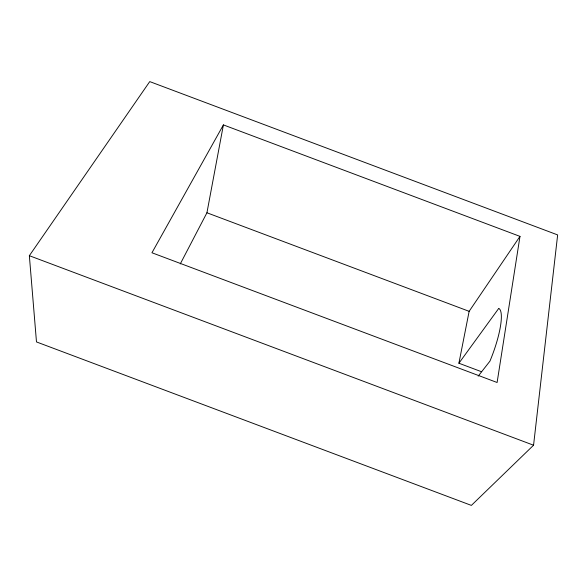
<?xml version="1.0" encoding="UTF-8"?>
<svg xmlns="http://www.w3.org/2000/svg" width="587" height="587" viewBox="0 0 587 587"><rect width="100%" height="100%" fill="white"/><g stroke="black" fill="none" stroke-linecap="round" stroke-linejoin="round"><path stroke-width="0.88" d="M533.561 445.217L557.65 234.917L149.744 81.6L29.35 255.697L36.482 341.935L471.383 505.4L533.561 445.217L29.35 255.697M519.987 236.378L497.108 382.497L151.952 252.762L223.405 124.899L519.987 236.378L469.138 311.33L458.909 363.228L481.516 371.725M180.268 263.93L206.932 212.773L223.405 124.899M458.909 363.228L498.752 308.395A45.683 10.72 -69.4 0 1 489.947 361.13L478.178 376.157M206.932 212.773L469.138 311.33"/></g></svg>
